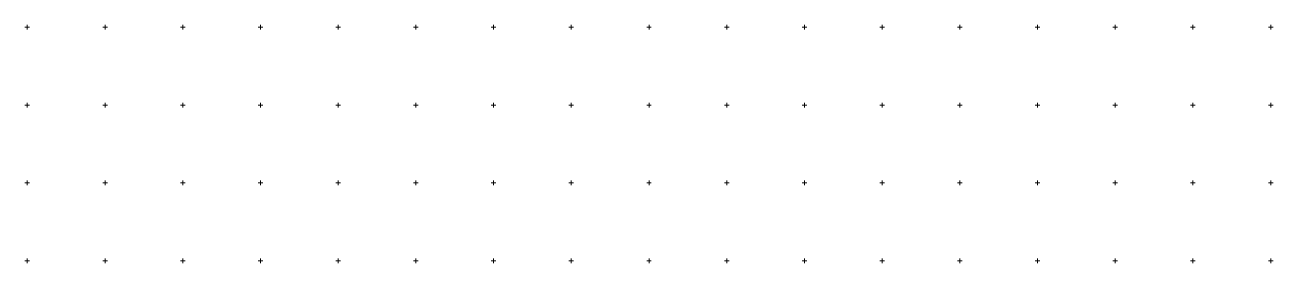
# Model space of a CAD drawing. Header units: metres. Extents: x 629572 to 645168, y 4785785 to 4790166.
# Drawn here: x 633197 to 634803, y 4787397 to 4787703 of the extents above; entities that cross this region are included whole.
import ezdxf

# ---------------------------------------------------------------- set-up
doc = ezdxf.new("R2010")
doc.units = ezdxf.units.M
doc.layers.get('0').update_dxf_attribs({"linetype": 'CONTINUOUS'})
doc.layers.add('Сетка координатная', color=7, linetype='CONTINUOUS')

# ---------------------------------------------------------------- blocks, each defined once
blk = doc.blocks.new('Крест')
at = {"color": 0, "linetype": 'Continuous', "lineweight": 0, "flags": 128}
for points in [[(-1, 0), (1, 0)], [(0, -1), (0, 1)]]:
    blk.add_lwpolyline(points, dxfattribs=at)

msp = doc.modelspace()

# ---------------------------------------------------------------- block references
at = {"layer": 'Сетка координатная', "color": 136, "linetype": 'Continuous', "true_color": 0x008080, "xscale": 3, "yscale": 3}
for p in [(633200, 4787700), (633300, 4787700), (633400, 4787700), (633500, 4787700), (633600, 4787700), (633700, 4787700), (633800, 4787700), (633900, 4787700), (634000, 4787700), (634100, 4787700), (634200, 4787700), (634300, 4787700), (634400, 4787700), (634500, 4787700), (634600, 4787700), (634700, 4787700), (634800, 4787700), (633200, 4787600), (633300, 4787600), (633400, 4787600), (633500, 4787600), (633600, 4787600), (633700, 4787600), (633800, 4787600), (633900, 4787600), (634000, 4787600), (634100, 4787600), (634200, 4787600), (634300, 4787600), (634400, 4787600), (634500, 4787600), (634600, 4787600), (634700, 4787600), (634800, 4787600), (633200, 4787500), (633300, 4787500), (633400, 4787500), (633500, 4787500), (633600, 4787500), (633700, 4787500), (633800, 4787500), (633900, 4787500), (634000, 4787500), (634100, 4787500), (634200, 4787500), (634300, 4787500), (634400, 4787500), (634500, 4787500), (634600, 4787500), (634700, 4787500), (634800, 4787500), (633200, 4787400), (633300, 4787400), (633400, 4787400), (633500, 4787400), (633600, 4787400), (633700, 4787400), (633800, 4787400), (633900, 4787400), (634000, 4787400), (634100, 4787400), (634200, 4787400), (634300, 4787400), (634400, 4787400), (634500, 4787400), (634600, 4787400), (634700, 4787400), (634800, 4787400)]:
    msp.add_blockref('Крест', p, dxfattribs=at)

doc.saveas('drawing.dxf')
